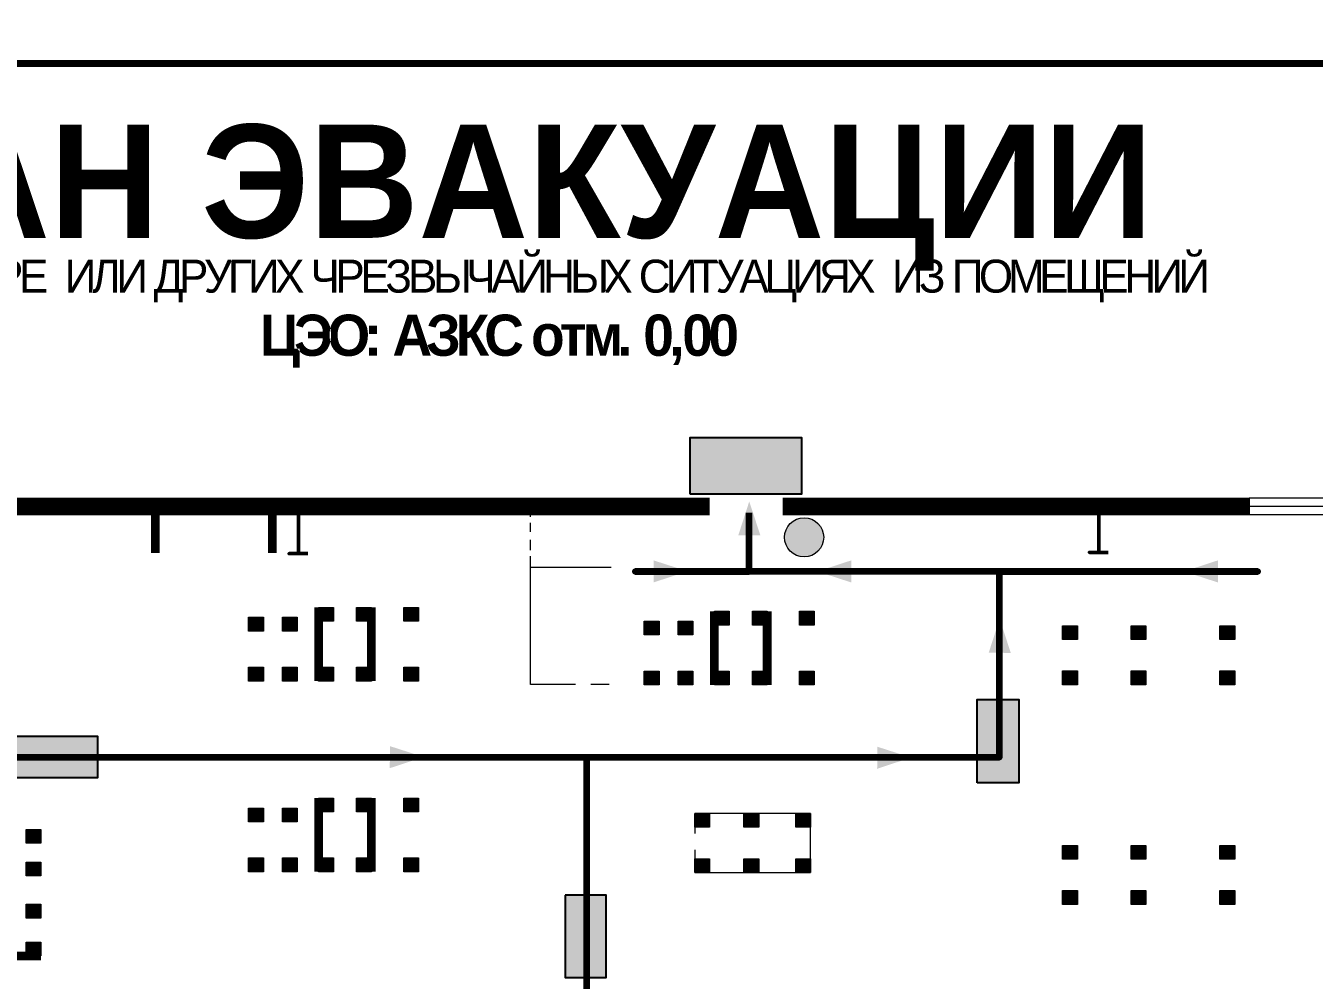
# Model space of a CAD drawing. Header units: millimetres. Extents: x 13114 to 67229, y 22859 to 38520.
# Drawn here: x 28373.5 to 28623.6, y 24493.1 to 24678.4 of the extents above; entities that cross this region are included whole.
import ezdxf

# ---------------------------------------------------------------- set-up
doc = ezdxf.new("R2010")
doc.units = ezdxf.units.MM
doc.linetypes.add('{ Wide Dash }', pattern=[12, 4, -2, 4, -2])
doc.layers.add('План_Штампы', color=7, linetype='Continuous')
doc.styles.add('обычный', font='arial.ttf')

# ---------------------------------------------------------------- blocks, each defined once
blk = doc.blocks.new('A$C32E8229D')
at = {"true_color": 0xffffff}
blk.add_hatch(color=7, dxfattribs=at).paths.add_polyline_path([(0, 0), (0, -8), (16, -8), (16, 0)])
h = blk.add_hatch(color=126)
h.paths.add_polyline_path([(0.2, -0.2), (15.8, -0.2), (15.8, -7.8), (0.2, -7.8)])
h.paths.add_polyline_path([(13.49, -2.05), (12.08, -2.05), (11.37, -2.63, 0.162397), (11.29, -2.84), (11.29, -3.63), (10.35, -3.63), (10.35, -4.05), (11.68, -4.05), (11.68, -3.48), (12.26, -4.28), (11.29, -5.1), (11.29, -6.78), (11.85, -6.78), (11.85, -5.44), (12.8, -4.64), (12.8, -5.94), (14.46, -5.94), (14.46, -5.39), (13.45, -5.39), (13.45, -3.97), (12.46, -2.59), (13.15, -2.59), (13.69, -3.34), (14.18, -3)], flags=16)
h.paths.add_polyline_path([(10.74, -1.82, 1), (11.8, -1.82, 1)], flags=16)
h.paths.add_polyline_path([(9.39, -3.59), (5.99, -3.59), (6.56, -3.03), (5.91, -3.03), (5.1, -3.83), (5.91, -4.64), (6.56, -4.64), (5.99, -4.09), (9.39, -4.09)], flags=16)
h.paths.add_polyline_path([(4.29, -1.08), (1.72, -1.08), (1.72, -6.6), (4.29, -6.6)], flags=16)
at = {"color": 126}
blk.add_lwpolyline([(16, -8), (0, -8), (0, 0), (16, 0)], close=True, dxfattribs=at)
blk = doc.blocks.new('A$C7B8C2D5B')
at = {"lineweight": 0}
h = blk.add_hatch(color=5, dxfattribs=at)
h.dxf.hatch_style = 1
h.paths.add_polyline_path([(1.4, -3.02, 1), (-2.11, -3.02, 1)])
at = {"color": 5, "lineweight": 0}
blk.add_circle((-0.36, -3.02), 1.75, dxfattribs=at)
blk = doc.blocks.new('A$C7B4425F7')
at = {"true_color": 0xffffff}
blk.add_hatch(color=7, dxfattribs=at).paths.add_polyline_path([(0, 0), (-16, 0), (-16, -8), (0, -8)])
h = blk.add_hatch(color=126)
h.paths.add_polyline_path([(-0.2, -0.2), (-15.8, -0.2), (-15.8, -7.8), (-0.2, -7.8)])
h.paths.add_polyline_path([(-11.76, -2.03), (-11.76, -3.66), (-11.17, -3.66, -0.568275), (-11.17, -6.18), (-12.58, -6.18), (-12.58, -2.03)], flags=16)
h.paths.add_polyline_path([(-13.33, -4.12, -0.495768), (-13.59, -6.18), (-15.03, -6.18), (-15.03, -2.03), (-13.59, -2.03, -0.487973)], flags=16)
h.paths.add_polyline_path([(-10.25, -2.03), (-9.48, -2.03), (-9.48, -6.18), (-10.25, -6.18)], flags=16)
h.paths.add_polyline_path([(-13.84, -3.69), (-14.24, -3.69), (-14.24, -3.03), (-13.9, -3.03, -0.692621)], flags=0)
h.paths.add_polyline_path([(-9.15, -2.03), (-8.4, -2.03), (-8.04, -3.07), (-7.68, -2.03), (-6.93, -2.03), (-7.64, -4.1), (-6.93, -6.18), (-7.68, -6.18), (-8.04, -5.14), (-8.4, -6.18), (-9.15, -6.18), (-8.44, -4.1)], flags=16)
h.paths.add_polyline_path([(-11.76, -4.46), (-11.42, -4.46, -0.692621), (-11.36, -5.12), (-11.76, -5.12)], flags=0)
h.paths.add_polyline_path([(-13.9, -5.2), (-14.24, -5.2), (-14.24, -4.55), (-13.84, -4.55, -0.708038)], flags=0)
edge = h.paths.add_edge_path(flags=16)
edge.add_ellipse((-5.51, -4.08), major_axis=(0, 2.05), ratio=0.586184, start_angle=0, end_angle=360)
edge = h.paths.add_edge_path(flags=0)
edge.add_ellipse((-5.51, -4.08), major_axis=(0, 1.14), ratio=0.454828, start_angle=0, end_angle=360)
h.paths.add_polyline_path([(-4.13, -4.96, 0.377264), (-3.48, -4.52, 0.0555), (-3.16, -2.03), (-1.66, -2.03), (-1.66, -4.96), (-0.96, -4.96), (-0.96, -7.01), (-1.75, -7.01), (-1.75, -6.18), (-3.3, -6.18), (-3.3, -7.02), (-4.13, -7.02)], flags=16)
h.paths.add_polyline_path([(-2.73, -2.91), (-2.28, -2.91), (-2.28, -4.96), (-3.05, -4.96, 0.079136)], flags=0)
at = {"color": 126}
blk.add_lwpolyline([(-16, -8), (0, -8), (0, 0), (-16, 0)], close=True, dxfattribs=at)

msp = doc.modelspace()

# ---------------------------------------------------------------- hatches: boundary and pattern name
at = {"lineweight": 0}
h = msp.add_hatch(color=256, dxfattribs=at)
h.dxf.hatch_style = 1
h.paths.add_polyline_path([(28419.63, 24563.55), (28416.76, 24563.55), (28416.76, 24560.86), (28419.63, 24560.86)])
h = msp.add_hatch(color=256, dxfattribs=at)
h.dxf.hatch_style = 1
h.paths.add_polyline_path([(28426.19, 24563.55), (28423.32, 24563.55), (28423.32, 24560.86), (28426.19, 24560.86)])
h = msp.add_hatch(color=256, dxfattribs=at)
h.dxf.hatch_style = 1
h.paths.add_polyline_path([(28433.22, 24565.47), (28430.35, 24565.47), (28430.35, 24562.78), (28433.22, 24562.78)])
h = msp.add_hatch(color=256, dxfattribs=at)
h.dxf.hatch_style = 1
h.paths.add_polyline_path([(28440.61, 24565.47), (28437.74, 24565.47), (28437.74, 24562.78), (28440.61, 24562.78)])
h = msp.add_hatch(color=256, dxfattribs=at)
h.dxf.hatch_style = 1
h.paths.add_polyline_path([(28449.74, 24565.47), (28446.88, 24565.47), (28446.88, 24562.78), (28449.74, 24562.78)])
h = msp.add_hatch(color=256, dxfattribs=at)
h.dxf.hatch_style = 1
h.paths.add_polyline_path([(28510.04, 24564.72), (28507.18, 24564.72), (28507.18, 24562.04), (28510.04, 24562.04)])
h = msp.add_hatch(color=256, dxfattribs=at)
h.dxf.hatch_style = 1
h.paths.add_polyline_path([(28517.43, 24564.72), (28514.57, 24564.72), (28514.57, 24562.04), (28517.43, 24562.04)])
h = msp.add_hatch(color=256, dxfattribs=at)
h.dxf.hatch_style = 1
h.paths.add_polyline_path([(28526.57, 24564.72), (28523.7, 24564.72), (28523.7, 24562.04), (28526.57, 24562.04)])
h = msp.add_hatch(color=256, dxfattribs=at)
h.dxf.hatch_style = 1
h.paths.add_polyline_path([(28496.45, 24562.8), (28493.58, 24562.8), (28493.58, 24560.12), (28496.45, 24560.12)])
h = msp.add_hatch(color=256, dxfattribs=at)
h.dxf.hatch_style = 1
h.paths.add_polyline_path([(28503.01, 24562.8), (28500.15, 24562.8), (28500.15, 24560.12), (28503.01, 24560.12)])
h = msp.add_hatch(color=256, dxfattribs=at)
h.dxf.hatch_style = 1
h.paths.add_polyline_path([(28577.66, 24561.91), (28574.8, 24561.91), (28574.8, 24559.22), (28577.66, 24559.22)])
h = msp.add_hatch(color=256, dxfattribs=at)
h.dxf.hatch_style = 1
h.paths.add_polyline_path([(28590.95, 24561.91), (28588.09, 24561.91), (28588.09, 24559.22), (28590.95, 24559.22)])
h = msp.add_hatch(color=256, dxfattribs=at)
h.dxf.hatch_style = 1
h.paths.add_polyline_path([(28608.2, 24561.91), (28605.33, 24561.91), (28605.33, 24559.22), (28608.2, 24559.22)])
h = msp.add_hatch(color=256, dxfattribs=at)
h.dxf.hatch_style = 1
h.paths.add_polyline_path([(28419.63, 24553.85), (28416.76, 24553.85), (28416.76, 24551.17), (28419.63, 24551.17)])
h = msp.add_hatch(color=256, dxfattribs=at)
h.dxf.hatch_style = 1
h.paths.add_polyline_path([(28426.19, 24553.85), (28423.32, 24553.85), (28423.32, 24551.17), (28426.19, 24551.17)])
h = msp.add_hatch(color=256, dxfattribs=at)
h.dxf.hatch_style = 1
h.paths.add_polyline_path([(28433.22, 24553.85), (28430.35, 24553.85), (28430.35, 24551.17), (28433.22, 24551.17)])
h = msp.add_hatch(color=256, dxfattribs=at)
h.dxf.hatch_style = 1
h.paths.add_polyline_path([(28440.61, 24553.85), (28437.74, 24553.85), (28437.74, 24551.17), (28440.61, 24551.17)])
h = msp.add_hatch(color=256, dxfattribs=at)
h.dxf.hatch_style = 1
h.paths.add_polyline_path([(28449.74, 24553.85), (28446.88, 24553.85), (28446.88, 24551.17), (28449.74, 24551.17)])
h = msp.add_hatch(color=256, dxfattribs=at)
h.dxf.hatch_style = 1
h.paths.add_polyline_path([(28496.45, 24553.11), (28493.58, 24553.11), (28493.58, 24550.42), (28496.45, 24550.42)])
h = msp.add_hatch(color=256, dxfattribs=at)
h.dxf.hatch_style = 1
h.paths.add_polyline_path([(28503.01, 24553.11), (28500.15, 24553.11), (28500.15, 24550.42), (28503.01, 24550.42)])
h = msp.add_hatch(color=256, dxfattribs=at)
h.dxf.hatch_style = 1
h.paths.add_polyline_path([(28510.04, 24553.11), (28507.18, 24553.11), (28507.18, 24550.42), (28510.04, 24550.42)])
h = msp.add_hatch(color=256, dxfattribs=at)
h.dxf.hatch_style = 1
h.paths.add_polyline_path([(28517.43, 24553.11), (28514.57, 24553.11), (28514.57, 24550.42), (28517.43, 24550.42)])
h = msp.add_hatch(color=256, dxfattribs=at)
h.dxf.hatch_style = 1
h.paths.add_polyline_path([(28526.57, 24553.11), (28523.7, 24553.11), (28523.7, 24550.42), (28526.57, 24550.42)])
h = msp.add_hatch(color=256, dxfattribs=at)
h.dxf.hatch_style = 1
h.paths.add_polyline_path([(28577.66, 24553.13), (28574.8, 24553.13), (28574.8, 24550.44), (28577.66, 24550.44)])
h = msp.add_hatch(color=256, dxfattribs=at)
h.dxf.hatch_style = 1
h.paths.add_polyline_path([(28590.95, 24553.13), (28588.09, 24553.13), (28588.09, 24550.44), (28590.95, 24550.44)])
h = msp.add_hatch(color=256, dxfattribs=at)
h.dxf.hatch_style = 1
h.paths.add_polyline_path([(28608.2, 24553.13), (28605.33, 24553.13), (28605.33, 24550.44), (28608.2, 24550.44)])
h = msp.add_hatch(color=256, dxfattribs=at)
h.dxf.hatch_style = 1
h.paths.add_polyline_path([(28433.22, 24528.44), (28430.35, 24528.44), (28430.35, 24525.75), (28433.22, 24525.75)])
h = msp.add_hatch(color=256, dxfattribs=at)
h.dxf.hatch_style = 1
h.paths.add_polyline_path([(28440.61, 24528.44), (28437.74, 24528.44), (28437.74, 24525.75), (28440.61, 24525.75)])
h = msp.add_hatch(color=256, dxfattribs=at)
h.dxf.hatch_style = 1
h.paths.add_polyline_path([(28449.74, 24528.44), (28446.88, 24528.44), (28446.88, 24525.75), (28449.74, 24525.75)])
h = msp.add_hatch(color=256, dxfattribs=at)
h.dxf.hatch_style = 1
h.paths.add_polyline_path([(28419.63, 24526.52), (28416.76, 24526.52), (28416.76, 24523.84), (28419.63, 24523.84)])
h = msp.add_hatch(color=256, dxfattribs=at)
h.dxf.hatch_style = 1
h.paths.add_polyline_path([(28426.19, 24526.52), (28423.32, 24526.52), (28423.32, 24523.84), (28426.19, 24523.84)])
h = msp.add_hatch(color=256, dxfattribs=at)
h.dxf.hatch_style = 1
h.paths.add_polyline_path([(28506.24, 24525.45), (28503.37, 24525.45), (28503.37, 24522.77), (28506.24, 24522.77)])
h = msp.add_hatch(color=256, dxfattribs=at)
h.dxf.hatch_style = 1
h.paths.add_polyline_path([(28515.8, 24525.45), (28512.93, 24525.45), (28512.93, 24522.77), (28515.8, 24522.77)])
h = msp.add_hatch(color=256, dxfattribs=at)
h.dxf.hatch_style = 1
h.paths.add_polyline_path([(28525.88, 24525.45), (28523.02, 24525.45), (28523.02, 24522.77), (28525.88, 24522.77)])
h = msp.add_hatch(color=256, dxfattribs=at)
h.dxf.hatch_style = 1
h.paths.add_polyline_path([(28376.44, 24522.38), (28373.57, 24522.38), (28373.57, 24519.7), (28376.44, 24519.7)])
h = msp.add_hatch(color=256, dxfattribs=at)
h.dxf.hatch_style = 1
h.paths.add_polyline_path([(28577.66, 24519.26), (28574.8, 24519.26), (28574.8, 24516.57), (28577.66, 24516.57)])
h = msp.add_hatch(color=256, dxfattribs=at)
h.dxf.hatch_style = 1
h.paths.add_polyline_path([(28590.95, 24519.26), (28588.09, 24519.26), (28588.09, 24516.57), (28590.95, 24516.57)])
h = msp.add_hatch(color=256, dxfattribs=at)
h.dxf.hatch_style = 1
h.paths.add_polyline_path([(28608.2, 24519.26), (28605.33, 24519.26), (28605.33, 24516.57), (28608.2, 24516.57)])
h = msp.add_hatch(color=256, dxfattribs=at)
h.dxf.hatch_style = 1
h.paths.add_polyline_path([(28376.44, 24516.01), (28373.57, 24516.01), (28373.57, 24513.33), (28376.44, 24513.33)])
h = msp.add_hatch(color=256, dxfattribs=at)
h.dxf.hatch_style = 1
h.paths.add_polyline_path([(28419.63, 24516.82), (28416.76, 24516.82), (28416.76, 24514.14), (28419.63, 24514.14)])
h = msp.add_hatch(color=256, dxfattribs=at)
h.dxf.hatch_style = 1
h.paths.add_polyline_path([(28426.19, 24516.82), (28423.32, 24516.82), (28423.32, 24514.14), (28426.19, 24514.14)])
h = msp.add_hatch(color=256, dxfattribs=at)
h.dxf.hatch_style = 1
h.paths.add_polyline_path([(28433.22, 24516.82), (28430.35, 24516.82), (28430.35, 24514.14), (28433.22, 24514.14)])
h = msp.add_hatch(color=256, dxfattribs=at)
h.dxf.hatch_style = 1
h.paths.add_polyline_path([(28440.61, 24516.82), (28437.74, 24516.82), (28437.74, 24514.14), (28440.61, 24514.14)])
h = msp.add_hatch(color=256, dxfattribs=at)
h.dxf.hatch_style = 1
h.paths.add_polyline_path([(28449.74, 24516.82), (28446.88, 24516.82), (28446.88, 24514.14), (28449.74, 24514.14)])
h = msp.add_hatch(color=256, dxfattribs=at)
h.dxf.hatch_style = 1
h.paths.add_polyline_path([(28506.24, 24516.67), (28503.37, 24516.67), (28503.37, 24513.99), (28506.24, 24513.99)])
h = msp.add_hatch(color=256, dxfattribs=at)
h.dxf.hatch_style = 1
h.paths.add_polyline_path([(28515.8, 24516.67), (28512.93, 24516.67), (28512.93, 24513.99), (28515.8, 24513.99)])
h = msp.add_hatch(color=256, dxfattribs=at)
h.dxf.hatch_style = 1
h.paths.add_polyline_path([(28525.88, 24516.67), (28523.02, 24516.67), (28523.02, 24513.99), (28525.88, 24513.99)])
h = msp.add_hatch(color=256, dxfattribs=at)
h.dxf.hatch_style = 1
h.paths.add_polyline_path([(28577.66, 24510.48), (28574.8, 24510.48), (28574.8, 24507.79), (28577.66, 24507.79)])
h = msp.add_hatch(color=256, dxfattribs=at)
h.dxf.hatch_style = 1
h.paths.add_polyline_path([(28590.95, 24510.48), (28588.09, 24510.48), (28588.09, 24507.79), (28590.95, 24507.79)])
h = msp.add_hatch(color=256, dxfattribs=at)
h.dxf.hatch_style = 1
h.paths.add_polyline_path([(28608.2, 24510.48), (28605.33, 24510.48), (28605.33, 24507.79), (28608.2, 24507.79)])
h = msp.add_hatch(color=256, dxfattribs=at)
h.dxf.hatch_style = 1
h.paths.add_polyline_path([(28376.44, 24507.82), (28373.57, 24507.82), (28373.57, 24505.13), (28376.44, 24505.13)])
h = msp.add_hatch(color=256, dxfattribs=at)
h.dxf.hatch_style = 1
h.paths.add_polyline_path([(28376.44, 24500.48), (28373.57, 24500.48), (28373.57, 24497.8), (28376.44, 24497.8)])

# ---------------------------------------------------------------- linework, layer by layer
at = {"color": 6, "lineweight": 100}
for points in [[(28162.5, 24671.11), (28762.5, 24671.11), (28762.5, 25066.11), (28162.5, 25066.11)], [(28162.5, 24276.11), (28762.5, 24276.11), (28762.5, 24671.11), (28162.5, 24671.11)]]:
    msp.add_lwpolyline(points, close=True, dxfattribs=at)
at = {"lineweight": 0}
for points, const_width in [([(28334.93, 24585.08), (28506.25, 24585.08)], 3.4), ([(28398.64, 24584.88), (28398.64, 24576.04)], 1.7), ([(28421.36, 24584.88), (28421.36, 24576.04)], 1.7), ([(28520.43, 24585.08), (28611.17, 24585.08)], 3.4), ([(28507.18, 24564.72), (28507.18, 24550.42)], 1.7), ([(28517.43, 24550.42), (28517.43, 24564.72)], 1.7), ([(28376.44, 24497.8), (28364.02, 24497.8)], 1.7)]:
    msp.add_lwpolyline(points, dxfattribs=dict(at, const_width=const_width))
for points in [[(28710.92, 24586.68), (28611, 24586.68)], [(28710.92, 24585.08), (28609.93, 24585.08)], [(28710.92, 24583.42), (28610.61, 24583.42)], [(28480.24, 24550.5), (28471.47, 24550.5), (28471.47, 24573.26), (28487.13, 24573.26)], [(28486.78, 24550.5), (28483.19, 24550.5)], [(28503.37, 24518.38), (28503.37, 24513.99), (28525.88, 24513.99), (28525.88, 24525.45), (28503.37, 24525.45), (28503.37, 24521.57)]]:
    msp.add_lwpolyline(points, dxfattribs=at)
at = {"lineweight": 50}
for points in [[(28426.44, 24584.88), (28426.44, 24575.93), (28424.61, 24575.93), (28428.26, 24575.93)], [(28581.81, 24585.08), (28581.81, 24576.14), (28579.99, 24576.14), (28583.63, 24576.14)]]:
    msp.add_lwpolyline(points, dxfattribs=at)
at = {"linetype": '{ Wide Dash }', "lineweight": 0}
for points in [[(28471.47, 24583.07), (28471.47, 24584.88)], [(28471.47, 24580.15), (28471.47, 24581.91)], [(28471.47, 24576.62), (28471.47, 24578.58)], [(28471.47, 24573.26), (28471.47, 24575.4)]]:
    msp.add_lwpolyline(points, dxfattribs=at)
at = {"color": 126, "lineweight": 100, "true_color": 0x008754}
for points in [[(28482.39, 24536.4), (28562.53, 24536.4), (28562.53, 24572.44), (28612.67, 24572.44), (28491.79, 24572.44), (28513.94, 24572.44), (28513.94, 24583.81)], [(28297.02, 24536.4), (28482.39, 24536.4), (28482.39, 24460.97)]]:
    msp.add_lwpolyline(points, dxfattribs=at)
at = {"lineweight": 0, "const_width": 1.7, "elevation": 1.7}
for points in [[(28430.35, 24565.47), (28430.35, 24551.17)], [(28440.61, 24565.47), (28440.61, 24551.17)], [(28430.35, 24528.44), (28430.35, 24514.14)], [(28440.61, 24528.44), (28440.61, 24514.14)]]:
    msp.add_lwpolyline(points, dxfattribs=at)
at = {"lineweight": 0}
for points in [[(28419.63, 24560.86), (28416.76, 24560.86), (28416.76, 24563.55), (28419.63, 24563.55)], [(28426.19, 24560.86), (28423.32, 24560.86), (28423.32, 24563.55), (28426.19, 24563.55)], [(28433.22, 24562.78), (28430.35, 24562.78), (28430.35, 24565.47), (28433.22, 24565.47)], [(28440.61, 24562.78), (28437.74, 24562.78), (28437.74, 24565.47), (28440.61, 24565.47)], [(28449.74, 24562.78), (28446.88, 24562.78), (28446.88, 24565.47), (28449.74, 24565.47)], [(28510.04, 24562.04), (28507.18, 24562.04), (28507.18, 24564.72), (28510.04, 24564.72)], [(28517.43, 24562.04), (28514.57, 24562.04), (28514.57, 24564.72), (28517.43, 24564.72)], [(28526.57, 24562.04), (28523.7, 24562.04), (28523.7, 24564.72), (28526.57, 24564.72)], [(28496.45, 24560.12), (28493.58, 24560.12), (28493.58, 24562.8), (28496.45, 24562.8)], [(28503.01, 24560.12), (28500.15, 24560.12), (28500.15, 24562.8), (28503.01, 24562.8)], [(28577.66, 24559.22), (28574.8, 24559.22), (28574.8, 24561.91), (28577.66, 24561.91)], [(28590.95, 24559.22), (28588.09, 24559.22), (28588.09, 24561.91), (28590.95, 24561.91)], [(28608.2, 24559.22), (28605.33, 24559.22), (28605.33, 24561.91), (28608.2, 24561.91)], [(28419.63, 24551.17), (28416.76, 24551.17), (28416.76, 24553.85), (28419.63, 24553.85)], [(28426.19, 24551.17), (28423.32, 24551.17), (28423.32, 24553.85), (28426.19, 24553.85)], [(28433.22, 24551.17), (28430.35, 24551.17), (28430.35, 24553.85), (28433.22, 24553.85)], [(28440.61, 24551.17), (28437.74, 24551.17), (28437.74, 24553.85), (28440.61, 24553.85)], [(28449.74, 24551.17), (28446.88, 24551.17), (28446.88, 24553.85), (28449.74, 24553.85)], [(28496.45, 24550.42), (28493.58, 24550.42), (28493.58, 24553.11), (28496.45, 24553.11)], [(28503.01, 24550.42), (28500.15, 24550.42), (28500.15, 24553.11), (28503.01, 24553.11)], [(28510.04, 24550.42), (28507.18, 24550.42), (28507.18, 24553.11), (28510.04, 24553.11)], [(28517.43, 24550.42), (28514.57, 24550.42), (28514.57, 24553.11), (28517.43, 24553.11)], [(28526.57, 24550.42), (28523.7, 24550.42), (28523.7, 24553.11), (28526.57, 24553.11)], [(28577.66, 24550.44), (28574.8, 24550.44), (28574.8, 24553.13), (28577.66, 24553.13)], [(28590.95, 24550.44), (28588.09, 24550.44), (28588.09, 24553.13), (28590.95, 24553.13)], [(28608.2, 24550.44), (28605.33, 24550.44), (28605.33, 24553.13), (28608.2, 24553.13)], [(28433.22, 24525.75), (28430.35, 24525.75), (28430.35, 24528.44), (28433.22, 24528.44)], [(28440.61, 24525.75), (28437.74, 24525.75), (28437.74, 24528.44), (28440.61, 24528.44)], [(28449.74, 24525.75), (28446.88, 24525.75), (28446.88, 24528.44), (28449.74, 24528.44)], [(28419.63, 24523.84), (28416.76, 24523.84), (28416.76, 24526.52), (28419.63, 24526.52)], [(28426.19, 24523.84), (28423.32, 24523.84), (28423.32, 24526.52), (28426.19, 24526.52)], [(28506.24, 24522.77), (28503.37, 24522.77), (28503.37, 24525.45), (28506.24, 24525.45)], [(28515.8, 24522.77), (28512.93, 24522.77), (28512.93, 24525.45), (28515.8, 24525.45)], [(28525.88, 24522.77), (28523.02, 24522.77), (28523.02, 24525.45), (28525.88, 24525.45)], [(28376.44, 24519.7), (28373.57, 24519.7), (28373.57, 24522.38), (28376.44, 24522.38)], [(28577.66, 24516.57), (28574.8, 24516.57), (28574.8, 24519.26), (28577.66, 24519.26)], [(28590.95, 24516.57), (28588.09, 24516.57), (28588.09, 24519.26), (28590.95, 24519.26)], [(28608.2, 24516.57), (28605.33, 24516.57), (28605.33, 24519.26), (28608.2, 24519.26)], [(28376.44, 24513.33), (28373.57, 24513.33), (28373.57, 24516.01), (28376.44, 24516.01)], [(28419.63, 24514.14), (28416.76, 24514.14), (28416.76, 24516.82), (28419.63, 24516.82)], [(28426.19, 24514.14), (28423.32, 24514.14), (28423.32, 24516.82), (28426.19, 24516.82)], [(28433.22, 24514.14), (28430.35, 24514.14), (28430.35, 24516.82), (28433.22, 24516.82)], [(28440.61, 24514.14), (28437.74, 24514.14), (28437.74, 24516.82), (28440.61, 24516.82)], [(28449.74, 24514.14), (28446.88, 24514.14), (28446.88, 24516.82), (28449.74, 24516.82)], [(28506.24, 24513.99), (28503.37, 24513.99), (28503.37, 24516.67), (28506.24, 24516.67)], [(28515.8, 24513.99), (28512.93, 24513.99), (28512.93, 24516.67), (28515.8, 24516.67)], [(28525.88, 24513.99), (28523.02, 24513.99), (28523.02, 24516.67), (28525.88, 24516.67)], [(28577.66, 24507.79), (28574.8, 24507.79), (28574.8, 24510.48), (28577.66, 24510.48)], [(28590.95, 24507.79), (28588.09, 24507.79), (28588.09, 24510.48), (28590.95, 24510.48)], [(28608.2, 24507.79), (28605.33, 24507.79), (28605.33, 24510.48), (28608.2, 24510.48)], [(28376.44, 24505.13), (28373.57, 24505.13), (28373.57, 24507.82), (28376.44, 24507.82)], [(28376.44, 24497.8), (28373.57, 24497.8), (28373.57, 24500.48), (28376.44, 24500.48)]]:
    msp.add_lwpolyline(points, close=True, dxfattribs=at)
at = {"layer": 'План_Штампы', "color": 126, "true_color": 0x008754}
for points in [[(28516.12, 24579.46), (28511.83, 24579.47), (28513.96, 24586.05)], [(28495.37, 24570.32), (28495.38, 24574.61), (28501.96, 24572.48)], [(28533.77, 24574.61), (28533.76, 24570.32), (28527.18, 24572.45)], [(28604.95, 24574.61), (28604.94, 24570.32), (28598.36, 24572.45)], [(28564.73, 24556.65), (28560.44, 24556.66), (28562.57, 24563.24)], [(28444.18, 24534.26), (28444.19, 24538.54), (28450.77, 24536.42)], [(28538.79, 24534.15), (28538.8, 24538.43), (28545.38, 24536.31)]]:
    msp.add_solid(points, dxfattribs=at)

# ---------------------------------------------------------------- block references
at = {"xscale": 2.177419353276491, "yscale": 2.177419353276491, "zscale": 2.177419353276491, "rotation": 180}
msp.add_blockref('A$C7B8C2D5B', (28523.82, 24572.51), dxfattribs=at)
at = {"xscale": -1, "rotation": 270}
msp.add_blockref('A$C32E8229D', (28486.2, 24493.6), dxfattribs=at)
at = {"layer": 'План_Штампы', "xscale": 1.36, "yscale": 1.36, "zscale": 1.36}
msp.add_blockref('A$C7B4425F7', (28524.19, 24598.39), dxfattribs=at)
at = {"layer": 'План_Штампы', "color": 126, "true_color": 0x008754, "xscale": 1.012510887696, "yscale": 1.012510887696, "zscale": 1.012510887696, "rotation": 269.9978653237144}
msp.add_blockref('A$C32E8229D', (28566.31, 24547.61), dxfattribs=at)
at = {"layer": 'План_Штампы', "color": 126, "true_color": 0x008754, "xscale": -1}
msp.add_blockref('A$C32E8229D', (28387.5, 24540.42), dxfattribs=at)

# ---------------------------------------------------------------- texts
at = {"lineweight": 0, "insert": (28315.14, 24659.23), "char_height": 22, "width": 493.8901, "attachment_point": 1, "style": 'обычный'}
msp.add_mtext('{\\fProxima Nova Rg|b1|i0|c204|p2;ПЛАН ЭВАКУАЦИИ}', dxfattribs=at)
at = {"color": 0, "lineweight": 0, "insert": (28465.01, 24633.17), "char_height": 8, "width": 449.2158, "attachment_point": 5, "style": 'обычный'}
msp.add_mtext('{\\fArial Black|b1|i0|c204|p34;\\H2x;\\T0.85;  \\fArial Narrow|b0|i0|c204|p34;\\H0.8x;\\W0.9;\\P\\fProxima Nova Rg|b0|i0|c204|p2;\\H0.5x;\\W1;\\C256;ПРИ ПОЖАРЕ  ИЛИ ДРУГИХ ЧРЕЗВЫЧАЙНЫХ СИТУАЦИЯХ  ИЗ ПОМЕЩЕНИЙ \\fProxima Nova Rg|b1|i0|c204|p2;\\H1.25x;\\PЦЭО: АЗКС отм. 0,00}', dxfattribs=at)

doc.saveas('drawing.dxf')
